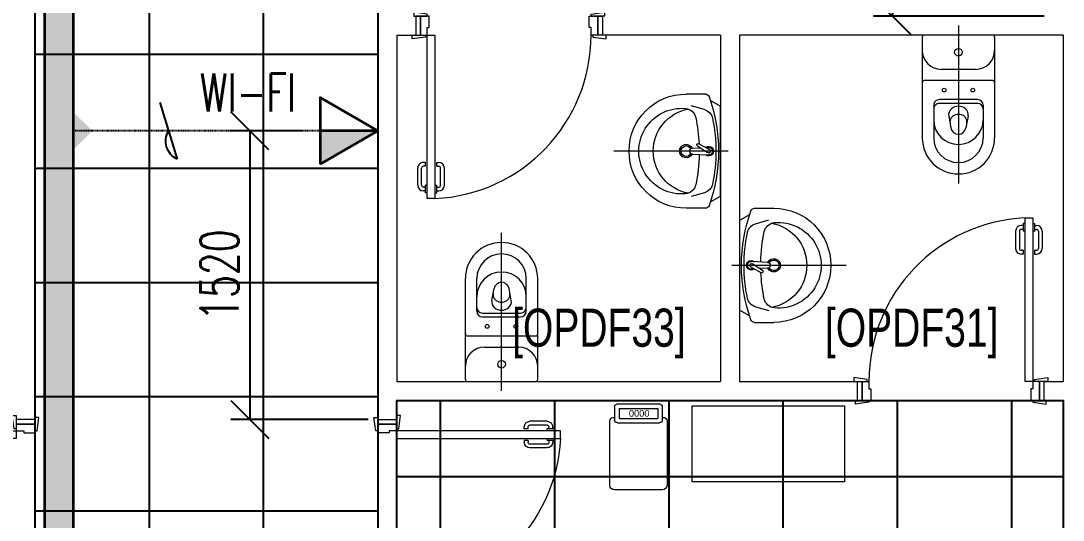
# Model space of a CAD drawing. Extents: x -560814 to 57327, y -29287 to 19916.
# Drawn here: x 33001 to 38476, y -9460 to -6835 of the extents above; entities that cross this region are included whole.
import ezdxf

# ---------------------------------------------------------------- set-up
doc = ezdxf.new("R2010")
doc.units = 0
doc.header["$LTSCALE"] = 0.25
doc.linetypes.add('DASHDOT', pattern=[25.4, 12.7, -6.35, 0, -6.35])
for name, color, linetype in [('0 @ 50', 7, 'Continuous'), ('01-First Floor$0$FALSE CEILING', 251, 'Continuous'), ('T-WIRE', 140, 'Continuous')]:
    doc.layers.add(name, color=color, linetype=linetype)
for name, color, linetype, lineweight in [('01-First Floor$0$72_EGR_BASE_TEXT', 252, 'Continuous', 5), ('01-First Floor$0$LOADING', 253, 'Continuous', 5), ('01-First Floor$0$SANIT', 250, 'Continuous', 5), ('01-First Floor$0$Walls', 251, 'Continuous', 5), ('01-First Floor$0$Wooden Joinery', 251, 'Continuous', 5), ('E-LITE-CLNG-CNDT', 6, 'DASHDOT', 35), ('T-CABL-TRAY', 60, 'Continuous', 35), ('T-DATA-CLNG-COND', 51, 'DASHDOT', 25), ('T-DATA-CLNG-COND @ 100', 51, 'DASHDOT', 25), ('T-DATA-DEVC-TYPE', 2, 'Continuous', 25), ('T-DATA-DIM', 251, 'DASHDOT', 25), ('T-DATA-WALL @ 100', 33, 'Continuous', 35)]:
    doc.layers.add(name, color=color, linetype=linetype, lineweight=lineweight)
doc.styles.add('01-First Floor$0$Standard', font='arial.ttf')
doc.styles.add('01-First Floor$0$X3G_ENTITY_9F38', font='swisscl.ttf', dxfattribs={"height": 0.2})
doc.styles.add('DC_SIMPLEX', font='SIMPLEX.shx', dxfattribs={"width": 0.7})
doc.dimstyles.new('DevCad-MM', dxfattribs={"dimscale": 0.01, "dimtxt": 2, "dimasz": 2, "dimexe": 1, "dimexo": 1, "dimgap": 0.6, "dimtad": 1, "dimdec": 0, "dimrnd": 10, "dimzin": 1, "dimdsep": 46, "dimtxsty": 'DC_SIMPLEX', "dimblk1": 'OBLIQUE', "dimblk2": 'OBLIQUE', "dimsah": 1, "dimcen": 3, "dimclrd": 256, "dimclre": 256, "dimclrt": 45, "dimadec": 0, "dimazin": 0, "dimtfac": 1, "dimtdec": 0, "dimtix": 1, "dimtmove": 2, "dimatfit": 2, "dimldrblk": 'OBLIQUE', "dimfxl": 1, "dimtolj": 1, "dimtzin": 0, "dimarcsym": 0})

# ---------------------------------------------------------------- blocks, each defined once
blk = doc.blocks.new('*U89')
blk.add_hatch(color=254).paths.add_polyline_path([(-3.031, 1.75), (-3.031, 0), (0, 0)])
blk.add_line((0, 0), (-3.031, 0))
blk.add_lwpolyline([(-3.031, 1.75), (0, 0), (-3.031, -1.75)], close=True)
at = {"layer": 'T-DATA-DEVC-TYPE', "style": 'DC_SIMPLEX', "width": 0.7, "flags": 8}
blk.add_attdef('DC_TYPE', (2.682, 5.634), '', height=2, rotation=360, dxfattribs=at)
blk = doc.blocks.new('01-First Floor$0$A$C72370EFE')
at = {"layer": '01-First Floor$0$Wooden Joinery'}
for p, q in [((-0.01, -0.04), (-0.02, -0.04)), ((-0.01, -0.03), (-0.01, -0.07)), ((0, -0.03), (-0.01, -0.03)), ((0.04, -0.03), (0.05, -0.03)), ((0.05, -0.03), (0.05, -0.07)), ((0.05, -0.04), (0.06, -0.04)), ((-0.05, -0.07), (-0.05, -0.16)), ((-0.03, -0.07), (-0.03, -0.16)), ((-0.01, -0.06), (-0.02, -0.06)), ((0, -0.07), (-0.01, -0.07)), ((0.04, -0.07), (0.05, -0.07)), ((0.05, -0.06), (0.06, -0.06)), ((0.07, -0.07), (0.07, -0.16)), ((0.09, -0.07), (0.09, -0.16)), ((-0.01, -0.17), (-0.02, -0.17)), ((-0.01, -0.19), (-0.02, -0.19)), ((-0.01, -0.17), (-0.01, -0.19)), ((0.05, -0.17), (0.06, -0.17)), ((0.05, -0.17), (0.05, -0.19)), ((0.05, -0.19), (0.06, -0.19))]:
    blk.add_line(p, q, dxfattribs=at)
for centre, radius, start, end in [((-0.02, -0.07), 0.03, 90, 180), ((0.06, -0.07), 0.03, 0, 90), ((-0.02, -0.07), 0.01, 90, 180), ((0.06, -0.07), 0.01, 0, 90), ((-0.02, -0.16), 0.03, 180, 270), ((-0.02, -0.16), 0.01, 180, 270), ((0.06, -0.16), 0.01, 270, 0), ((0.06, -0.16), 0.03, 270, 0)]:
    blk.add_arc(centre, radius, start, end, dxfattribs=at)
blk = doc.blocks.new('01-First Floor$0$A$C5DAD61B4')
at = {"layer": '01-First Floor$0$Wooden Joinery'}
for points in [[(80, 959.1), (80, 969.1), (10, 979.1), (10, 959.1)], [(940, 959.1), (940, 969.1), (1010, 979.1), (1010, 959.1)], [(70, 859.1), (70, 849.1), (0, 839.1), (0, 859.1)], [(120, 859.1), (120, 0), (80, 0), (80, 859.1)], [(950, 859.1), (950, 849.1), (1020, 839.1), (1020, 859.1)]]:
    blk.add_lwpolyline(points, close=True, dxfattribs=at)
for points in [[(45, 859.1), (45, 959.1), (20, 959.1), (20, 859.1), (45, 859.1)], [(45, 859.1), (80, 859.1), (80, 899.1), (90, 899.1), (90, 959.1), (45, 959.1), (45, 859.1)], [(975, 859.1), (940, 859.1), (940, 899.1), (930, 899.1), (930, 959.1), (975, 959.1), (975, 859.1)], [(975, 859.1), (975, 959.1), (1000, 959.1), (1000, 859.1), (975, 859.1)]]:
    blk.add_lwpolyline(points, dxfattribs=at)
blk.add_arc((80, 859.1), 860, 272.666, 0, dxfattribs=at)
at = {"layer": '01-First Floor$0$Wooden Joinery', "xscale": 999.9999999998854, "yscale": 999.9999999998854, "zscale": 999.9999999998854, "rotation": 180}
blk.add_blockref('01-First Floor$0$A$C72370EFE', (120, 0), dxfattribs=at)
blk = doc.blocks.new('01-First Floor$0$WC manta')
at = {"layer": '01-First Floor$0$SANIT'}
for p, q in [((-0.13, 0.18), (-0.13, -0.18)), ((-0.12, 0.19), (0.41, 0.19)), ((0.109, 0.18), (0.109, -0.18)), ((0.239, 0.13), (0.41, 0.13)), ((0.05, 0.09), (0.05, -0.09)), ((0.209, 0.1), (0.209, -0.1)), ((0.229, 0.1), (0.229, -0.1)), ((-0.18, 0), (0.65, 0)), ((0.2955, 0.051), (0.3581, 0.0393)), ((0.2955, -0.051), (0.3581, -0.0393)), ((0.239, -0.13), (0.41, -0.13)), ((-0.12, -0.19), (0.41, -0.19))]:
    blk.add_line(p, q, dxfattribs=at)
for centre, radius in [((0.159, 0.0752), 0.01), ((-0.04, 0), 0.02), ((0.159, -0.0753), 0.01)]:
    blk.add_circle(centre, radius, dxfattribs=at)
for centre, radius, start, end in [((-0.12, 0.18), 0.01, 90, 180), ((-0.05, 0.09), 0.1, 0, 90), ((0.119, 0.18), 0.01, 90, 180), ((0.41, 0), 0.19, 270, 90), ((0.239, 0.1), 0.03, 90, 180), ((0.259, 0.1), 0.03, 90, 180), ((0.3147, 0), 0.13, 270, 90), ((0.41, 0), 0.13, 270, 90), ((0.3029, 0), 0.0588, 141.525, 218.475), ((0.2882, 0.0117), 0.04, 79.4289, 141.525), ((0.3454, 0), 0.0588, 166.4176, 193.5824), ((0.3271, 0.0044), 0.04, 79.4289, 166.4176), ((0.3507, 0), 0.04, 280.5711, 79.4289), ((0.2882, -0.0117), 0.04, 218.475, 280.5711), ((0.3271, -0.0044), 0.04, 193.5824, 280.5711), ((-0.05, -0.09), 0.1, 270, 0), ((0.239, -0.1), 0.03, 180, 270), ((0.259, -0.1), 0.03, 180, 270), ((-0.12, -0.18), 0.01, 180, 270), ((0.119, -0.18), 0.01, 180, 270)]:
    blk.add_arc(centre, radius, start, end, dxfattribs=at)
blk = doc.blocks.new('01-First Floor$0$lav-manta 60')
at = {"layer": '01-First Floor$0$SANIT'}
for p, q in [((-0.2658, -0.0529), (-0.2358, 0)), ((-0.2358, 0), (0.2358, 0)), ((0, 0.04), (0, -0.56)), ((0.2658, -0.0529), (0.2358, 0)), ((-0.3, -0.0789), (-0.3, -0.18)), ((-0.2185, -0.0841), (-0.2383, -0.1537)), ((-0.015, -0.1473), (-0.0199, -0.064)), ((0.0274, -0.121), (-0.0078, -0.0673)), ((0.0389, -0.1142), (0.0087, -0.0575)), ((0.015, -0.1473), (0.0174, -0.1057)), ((0.0191, -0.077), (0.0199, -0.064)), ((0.2185, -0.0841), (0.2383, -0.1537)), ((0.3, -0.0789), (0.3, -0.18))]:
    blk.add_line(p, q, dxfattribs=at)
for centre, radius, start, end in [((0, -0.8557), 0.8457, 70.1771, 109.8229), ((-0.1608, -0.1006), 0.06, 101.8086, 164.0794), ((0, -0.8696), 0.8457, 78.1914, 101.8086), ((0, -0.0617), 0.025, 320.7474, 220.368), ((0, -0.0617), 0.02, 353.2671, 186.682), ((0, -0.0617), 0.00966, 25.4127, 215.9577), ((0.1608, -0.1006), 0.06, 15.9206, 78.1914), ((-0.28, -0.0789), 0.02, 109.8229, 180), ((0.28, -0.0789), 0.02, 0, 70.1771), ((-0.1645, -0.189), 0.06, 102.0883, 174.8142), ((0, -0.9572), 0.8457, 91.1572, 102.0883), ((0, -0.18), 0.035, 115.3106, 64.6894), ((0, -0.18), 0.0275, 117.1496, 62.8504), ((0, -0.1473), 0.015, 180, 0), ((0, -0.9572), 0.8457, 88.5486, 88.844), ((0.0332, -0.1176), 0.00666, 210.6852, 30.6852), ((0, -0.9572), 0.8457, 77.9117, 87.4274), ((0.1645, -0.189), 0.06, 5.1858, 77.9117), ((0, -0.18), 0.3, 180, 0), ((0, -0.2039), 0.2252, 174.8142, 5.1858), ((0, -0.1282), 0.2252, 190.6097, 349.3903)]:
    blk.add_arc(centre, radius, start, end, dxfattribs=at)
blk = doc.blocks.new('01-First Floor$0$HF13461A-P')
at = {"layer": '01-First Floor$0$LOADING'}
for p, q in [((0.2579, 0.4503), (0.0379, 0.4503)), ((0.0229, 0.4353), (0.0229, 0.3653)), ((0.2493, 0.4266), (0.0466, 0.4266)), ((0.0466, 0.4266), (0.0466, 0.3739)), ((0.2493, 0.4266), (0.2493, 0.3739)), ((0.2729, 0.4353), (0.2729, 0.3653)), ((-0.0021, 0.3628), (-0.0021, 0.0228)), ((0.0229, 0.3778), (0.0129, 0.3778)), ((0.2579, 0.3503), (0.0379, 0.3503)), ((0.2493, 0.3739), (0.0466, 0.3739)), ((0.2829, 0.3778), (0.2729, 0.3778)), ((0.2979, 0.0228), (0.2979, 0.3628)), ((0.0229, -0.0022), (0.2729, -0.0022))]:
    blk.add_line(p, q, dxfattribs=at)
for centre, radius, start, end in [((0.0379, 0.4353), 0.015, 90, 180), ((0.2579, 0.4353), 0.015, 0, 90), ((0.0129, 0.3628), 0.015, 90, 180), ((0.0379, 0.3653), 0.015, 180, 270), ((0.2579, 0.3653), 0.015, 270, 0), ((0.2829, 0.3628), 0.015, 0, 90), ((0.0229, 0.0228), 0.025, 180, 270), ((0.2729, 0.0228), 0.025, 270, 0)]:
    blk.add_arc(centre, radius, start, end, dxfattribs=at)
at = {"layer": '01-First Floor$0$LOADING', "style": '01-First Floor$0$Standard'}
blk.add_text('0000', height=0.03477, dxfattribs=at).set_placement((0.0901, 0.3829))
blk = doc.blocks.new('01-First Floor$0$GF21027-P')
at = {"layer": '01-First Floor$0$LOADING'}
for p, q in [((0.4, 0.4), (-0.4, 0.4)), ((-0.4, 0.4), (-0.4, 0)), ((0.4, 0), (0.4, 0.4)), ((-0.4, 0.025), (0.4, 0.025)), ((-0.4, 0), (0.4, 0))]:
    blk.add_line(p, q, dxfattribs=at)
blk = doc.blocks.new('01-First Floor')
at = {"layer": '01-First Floor$0$FALSE CEILING', "linetype": 'Continuous'}
for p, q in [((33676, -12830), (33676, -2710)), ((34274.3, -12760.7, 0), (34276, -2710)), ((33076, -7010), (34876, -7010)), ((33076, -7610), (34876, -7610)), ((33076, -8210), (34876, -8210)), ((33076, -8810), (34876, -8810)), ((35206, -12830), (35206, -8830)), ((35806, -12830), (35806, -8830)), ((36406, -12830), (36406, -8830)), ((37006, -12830), (37006, -8830)), ((37606, -12830), (37606, -8830)), ((38206, -12830), (38206, -8830)), ((34976, -9230), (38476, -9230)), ((33076, -9410), (34876, -9410))]:
    blk.add_line(p, q, dxfattribs=at)
at = {"layer": '01-First Floor$0$FALSE CEILING'}
for points in [[(34199.4, -12830), (33076, -12830), (33076, -2710), (34876, -2710), (34876, -12830), (34797.1, -12830)], [(34976, -12830), (34976, -10710), (34976, -10710), (34976, -8830), (38476, -8830), (38476, -12830), (34976, -12830)]]:
    blk.add_lwpolyline(points, dxfattribs=at)
at = {"layer": '01-First Floor$0$Walls'}
for p, q in [((33076, -5501.8), (33076, -8830)), ((34876, -5856.9), (34876, -8970)), ((34976, -6910), (34976, -8730)), ((34976, -6910), (35076, -6910)), ((36676, -6910), (36056, -6910)), ((36676, -6910), (36676, -8730)), ((38476, -6910), (36776, -6910)), ((36776, -6910), (36776, -8730)), ((38476, -6910), (38476, -8730)), ((34976, -8730), (36676, -8730)), ((36776, -8730), (37396, -8730)), ((38376, -8730), (38476, -8730)), ((33076, -8930), (33076, -8830)), ((34976, -8930), (34976, -8830)), ((34976, -8830), (37396, -8830)), ((38376, -8830), (38476, -8830)), ((38476, -8830), (38476, -12830)), ((34876, -8930), (34976, -8930))]:
    blk.add_line(p, q, dxfattribs=at)
at = {"layer": '01-First Floor$0$LOADING', "lineweight": 0, "xscale": -1000, "yscale": 1000, "zscale": 1000}
blk.add_blockref('01-First Floor$0$HF13461A-P', (36393.1, -9298.5, -0.2), dxfattribs=at)
at = {"layer": '01-First Floor$0$LOADING', "color": 1, "xscale": -1000, "yscale": 1000, "zscale": 1000, "rotation": 359.9999999790884}
blk.add_blockref('01-First Floor$0$GF21027-P', (36927.1, -9258.8, -0.1), dxfattribs=at)
at = {"layer": '01-First Floor$0$SANIT'}
for name, p, xscale, yscale, zscale, rotation in [('01-First Floor$0$WC manta', (37926, -7040), 999.9999999999995, 999.9999999999995, 999.9999999999995, 270), ('01-First Floor$0$lav-manta 60', (36676, -7520), -1000.000000000223, 1000.000000000223, 1000.000000000223, 270), ('01-First Floor$0$lav-manta 60', (36776, -8120), -1000.000000000223, 1000.000000000223, 1000.000000000223, 90), ('01-First Floor$0$WC manta', (35526, -8600), 999.9999999999995, 999.9999999999995, 999.9999999999995, 90.00000000000001)]:
    blk.add_blockref(name, p, dxfattribs=dict(at, xscale=xscale, yscale=yscale, zscale=zscale, rotation=rotation))
at = {"layer": '01-First Floor$0$Wooden Joinery'}
blk.add_blockref('01-First Floor$0$A$C5DAD61B4', (35056, -7769.1), dxfattribs=at)
for p, rotation in [((38396, -7870.9), 180), ((32116.9, -8910), 270)]:
    blk.add_blockref('01-First Floor$0$A$C5DAD61B4', p, dxfattribs=dict(at, rotation=rotation))
at = {"layer": '01-First Floor$0$Wooden Joinery', "xscale": -1, "rotation": 90}
blk.add_blockref('01-First Floor$0$A$C5DAD61B4', (35835.1, -8910), dxfattribs=at)
at = {"layer": '01-First Floor$0$72_EGR_BASE_TEXT', "char_height": 200, "attachment_point": 2, "style": '01-First Floor$0$X3G_ENTITY_9F38'}
for s, insert in [('[OPDF33]', (36037.2, -8347.8, 0)), ('[OPDF31]', (37680.4, -8347.8, 0))]:
    blk.add_mtext(s, dxfattribs=dict(at, insert=insert))
blk = doc.blocks.new('*U337')
at = {"lineweight": 0}
h = blk.add_hatch(dxfattribs=at)
h.set_pattern_fill('HEX', color=253, scale=8, angle=180, style=0)
h.set_pattern_definition([(180, (-16914.8, -2e-10), (6e-13, -43.99409), [25.4, -50.8]), (300, (-16914.8, -2e-10), (38.1, 21.99705), [25.4, -50.8]), (240, (-16940.2, -2e-10), (38.1, -21.99705), [25.4, -50.8])])
h.paths.add_polyline_path([(-9431.4, 150), (-9431.4, 0), (0, 0), (0, 150)])
at = {"color": 0}
for p, q in [((0, 150), (-9431.4, 150)), ((0, 0), (-9431.4, 0))]:
    blk.add_line(p, q, dxfattribs=at)
blk = doc.blocks.new('*U106')
blk.add_hatch(color=256).paths.add_polyline_path([(-1, 0), (0, -1), (1, 0)])
blk = doc.blocks.new('W-TEL')
blk.add_line((-66, -212.7), (66, 212.7))
blk.add_arc((130.7, 76), 151.2, 115.33007, 210.17896)
blk = doc.blocks.new('*U117')
at = {"layer": 'T-WIRE', "xscale": -0.006999999999825377, "yscale": 0.006999999999970897, "zscale": 0.006999999999999999}
blk.add_blockref('W-TEL', (0, 0), dxfattribs=at)
blk = doc.blocks.new('_OBLIQUE')
at = {"color": 0, "linetype": 'ByBlock'}
blk.add_line((-0.5, -0.5), (0.5, 0.5), dxfattribs=at)
blk = doc.blocks.new('*D460')
at = {"layer": 'Defpoints', "color": 0, "linetype": 'Continuous', "transparency": 16777216}
for p in [(38476, -6246.4), (37580, -6810), (38476, -6810)]:
    blk.add_point(p, dxfattribs=at)
at = {"layer": 'T-DATA-DIM', "linetype": 'Continuous', "lineweight": -2, "transparency": 16777216}
for p, q in [((38376, -6246.4), (37480, -6246.4)), ((37580, -6246.4), (37580, -6810)), ((38376, -6810), (37480, -6810))]:
    blk.add_line(p, q, dxfattribs=at)
at = {"layer": 'T-DATA-DIM', "linetype": 'Continuous', "lineweight": -2, "transparency": 16777216, "xscale": 200, "yscale": 200, "zscale": 200}
for p, rotation in [((37580, -6246.4), 90), ((37580, -6810), 270)]:
    blk.add_blockref('_OBLIQUE', p, dxfattribs=dict(at, rotation=rotation))
at = {"layer": 'T-DATA-DIM', "color": 45, "linetype": 'Continuous', "transparency": 16777216, "insert": (37420, -6528.2), "char_height": 200, "attachment_point": 5, "rotation": 90, "style": 'DC_SIMPLEX'}
blk.add_mtext('\\A1;560', dxfattribs=at)
blk = doc.blocks.new('*D461')
at = {"layer": 'Defpoints', "color": 0, "linetype": 'Continuous', "transparency": 16777216}
for p in [(34572.9, -7413.5), (34204.3, -8930), (34926, -8930)]:
    blk.add_point(p, dxfattribs=at)
at = {"layer": 'T-DATA-DIM', "linetype": 'Continuous', "lineweight": -2, "transparency": 16777216}
for p, q in [((34472.9, -7413.5), (34104.3, -7413.5)), ((34204.3, -7413.5), (34204.3, -8930)), ((34826, -8930), (34104.3, -8930))]:
    blk.add_line(p, q, dxfattribs=at)
at = {"layer": 'T-DATA-DIM', "linetype": 'Continuous', "lineweight": -2, "transparency": 16777216, "xscale": 200, "yscale": 200, "zscale": 200}
for p, rotation in [((34204.3, -7413.5), 90), ((34204.3, -8930), 270)]:
    blk.add_blockref('_OBLIQUE', p, dxfattribs=dict(at, rotation=rotation))
at = {"layer": 'T-DATA-DIM', "color": 45, "linetype": 'Continuous', "transparency": 16777216, "insert": (34044.3, -8171.7), "char_height": 200, "attachment_point": 5, "rotation": 90, "style": 'DC_SIMPLEX'}
blk.add_mtext('\\A1;1520', dxfattribs=at)

msp = doc.modelspace()

# ---------------------------------------------------------------- linework, layer by layer
at = {"layer": 'T-DATA-CLNG-COND'}
msp.add_lwpolyline([(34572.9, -7413.5), (33276, -7413.5)], dxfattribs=at)

# ---------------------------------------------------------------- block references
at = {"layer": '0 @ 50', "xscale": 100, "yscale": 100, "zscale": 100, "rotation": 180}
msp.add_blockref('*U117', (33776.4, -7413.5), dxfattribs=at)
at = {"layer": 'E-LITE-CLNG-CNDT'}
msp.add_blockref('01-First Floor', (0, 0), dxfattribs=at)
at = {"layer": 'T-CABL-TRAY', "linetype": 'Continuous', "xscale": -1, "rotation": 270}
msp.add_blockref('*U337', (33126, -2710), dxfattribs=at)
at = {"layer": 'T-DATA-CLNG-COND @ 100', "xscale": -100, "yscale": 100, "zscale": 100, "rotation": 90.00000000001782}
msp.add_blockref('*U106', (33276, -7413.5), dxfattribs=at)
at = {"layer": 'T-DATA-WALL @ 100'}
ref = msp.add_blockref('*U89', (34876, -7413.5), dxfattribs=dict(at, xscale=-100, yscale=100, zscale=100, rotation=180))
ref.add_attrib('DC_TYPE', 'WI-FI', (33942.2, -7312.3, 0), dxfattribs={"layer": 'T-DATA-DEVC-TYPE', "height": 200, "style": 'DC_SIMPLEX', "width": 0.7, "flags": 8})

# ---------------------------------------------------------------- dimensions: what is measured, and where the dimension line sits
at = {"layer": 'T-DATA-DIM', "linetype": 'Continuous'}
for base, p1, p2, picture, middle in [((37580, -6810), (38476, -6246.4), (38476, -6810), '*D460', (37420, -6528.2)), ((34204.2553, -8930), (34572.9063, -7413.4778), (34926, -8930), '*D461', (34044.2553, -8171.7389))]:
    dim = msp.add_linear_dim(base=base, p1=p1, p2=p2, angle=90, dimstyle='DevCad-MM', dxfattribs=at)
    dim.commit()
    dim.dimension.update_dxf_attribs({"geometry": picture, "text_midpoint": middle})

doc.saveas('drawing.dxf')
